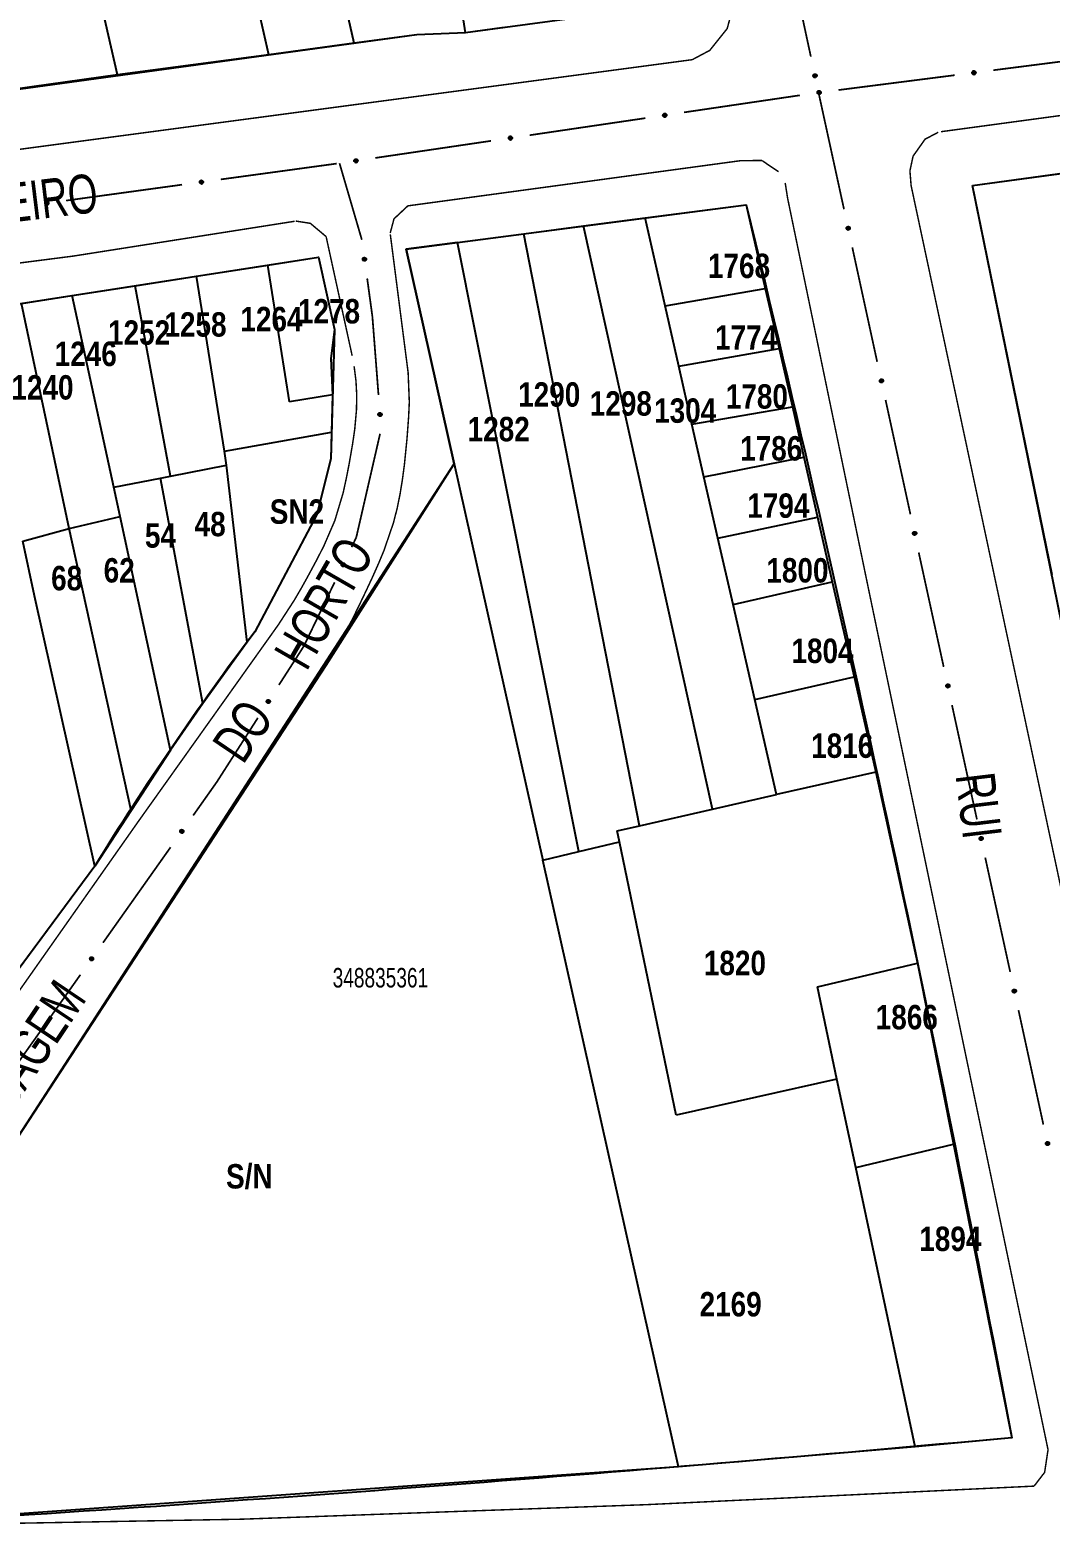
# Model space of a CAD drawing. Extents: x 200120 to 201962, y 4837541 to 4839252.
# Drawn here: x 201455.8 to 201560.3, y 4838770.1 to 4838923.5 of the extents above; entities that cross this region are included whole.
import ezdxf
from ezdxf.enums import TextEntityAlignment as Align

# ---------------------------------------------------------------- set-up
doc = ezdxf.new("R2010")
doc.units = 0
doc.header["$LTSCALE"] = 3
doc.header["$MEASUREMENT"] = 0
for name, color, linetype in [('CD-MALHA-LOTES', 40, 'CONTINUOUS'), ('CD_TXT_QUADRA', 7, 'CONTINUOUS'), ('RU-QUADRAS', 210, 'CONTINUOUS'), ('SV-EIXO-RUA-PAV', 20, 'CONTINUOUS'), ('SV-RUA-PAVIM-S-GUIA-C-GUIA', 7, 'CONTINUOUS'), ('SV-TXT-RUA-PAV-S-GUIA-C-GUIA', 7, 'CONTINUOUS'), ('Th_NmrPort', 1, 'CONTINUOUS')]:
    doc.layers.add(name, color=color, linetype=linetype)
doc.styles.add('ARIAL', font='ARIAL.TTF')
doc.styles.get("Standard").update_dxf_attribs({"font": 'swisscbo.ttf'})

msp = doc.modelspace()

# ---------------------------------------------------------------- linework, layer by layer
at = {"layer": 'CD-MALHA-LOTES'}
for p, q in [((201489.01, 4838922.14), (201476.61, 4838975.8)), ((201480.26, 4838920.97), (201468.12, 4838974.23)), ((201500.4, 4838923.22), (201495.37, 4838956.84)), ((201464.72, 4838918.9), (201457.87, 4838948.98)), ((201495.41, 4838922.99), (201489.01, 4838922.14)), ((201500.4, 4838923.22), (201495.41, 4838922.99)), ((201504.37, 4838923.75), (201500.4, 4838923.22)), ((201489.01, 4838922.14), (201480.26, 4838920.97)), ((201480.26, 4838920.97), (201464.72, 4838918.9)), ((201464.72, 4838918.9), (201413.2, 4838911.72)), ((201552.38, 4838907.58), (201582.88, 4838911.7)), ((201560.57, 4838867.68), (201552.38, 4838907.58)), ((201512.51, 4838903.42), (201518.82, 4838904.24)), ((201518.82, 4838904.24), (201529.19, 4838905.6)), ((201520.87, 4838895.22), (201518.82, 4838904.24)), ((201529.19, 4838905.6), (201531.15, 4838897.02)), ((201506.39, 4838902.61), (201512.51, 4838903.42)), ((201525.73, 4838843.65), (201512.51, 4838903.42)), ((201499.58, 4838901.72), (201494.33, 4838901.03)), ((201499.58, 4838901.72), (201506.39, 4838902.61)), ((201512.02, 4838839.32), (201499.58, 4838901.72)), ((201518.24, 4838841.95), (201506.39, 4838902.61)), ((201480.15, 4838899.41), (201485.35, 4838900.22)), ((201485.35, 4838900.22), (201486.97, 4838892.82)), ((201494.33, 4838901.03), (201499.25, 4838879.04)), ((201466.53, 4838897.3), (201472.82, 4838898.28)), ((201472.82, 4838898.28), (201480.15, 4838899.41)), ((201475.69, 4838880.34), (201472.82, 4838898.28)), ((201482.36, 4838885.39), (201480.15, 4838899.41)), ((201460.08, 4838896.3), (201466.53, 4838897.3)), ((201470.16, 4838877.79), (201466.53, 4838897.3)), ((201520.87, 4838895.22), (201531.15, 4838897.02)), ((201531.15, 4838897.02), (201532.56, 4838890.87)), ((201454.9, 4838895.49), (201460.08, 4838896.3)), ((201459.78, 4838872.4), (201454.9, 4838895.49)), ((201464.35, 4838876.65), (201460.08, 4838896.3)), ((201522.28, 4838889.04), (201520.87, 4838895.22)), ((201486.97, 4838892.82), (201486.6, 4838889.84)), ((201522.28, 4838889.04), (201532.56, 4838890.87)), ((201532.56, 4838890.87), (201533.93, 4838884.88)), ((201486.6, 4838889.84), (201486.78, 4838886.13)), ((201523.63, 4838883.12), (201522.28, 4838889.04)), ((201486.78, 4838886.13), (201482.36, 4838885.39)), ((201486.78, 4838886.13), (201486.67, 4838882.28)), ((201523.63, 4838883.12), (201533.93, 4838884.88)), ((201533.93, 4838884.88), (201535.11, 4838879.72)), ((201524.86, 4838877.72), (201523.63, 4838883.12)), ((201475.69, 4838880.34), (201486.67, 4838882.28)), ((201486.67, 4838882.28), (201486.59, 4838879.55)), ((201475.91, 4838878.92), (201475.69, 4838880.34)), ((201524.86, 4838877.72), (201535.11, 4838879.72)), ((201535.11, 4838879.72), (201536.51, 4838873.57)), ((201470.16, 4838877.79), (201475.91, 4838878.92)), ((201478.02, 4838860.76), (201475.91, 4838878.92)), ((201486.59, 4838879.55), (201485.18, 4838873.85)), ((201486.12, 4838858.4), (201499.25, 4838879.04)), ((201499.25, 4838879.04), (201508.34, 4838838.44)), ((201464.35, 4838876.65), (201469.13, 4838877.59)), ((201465, 4838873.63), (201464.35, 4838876.65)), ((201469.13, 4838877.59), (201470.16, 4838877.79)), ((201473.49, 4838854.49), (201469.13, 4838877.59)), ((201526.3, 4838871.44), (201524.86, 4838877.72)), ((201459.78, 4838872.4), (201465, 4838873.63)), ((201470.18, 4838849.71), (201465, 4838873.63)), ((201485.18, 4838873.85), (201478.8, 4838861.84)), ((201526.3, 4838871.44), (201536.51, 4838873.57)), ((201536.51, 4838873.57), (201538.02, 4838866.95)), ((201455.01, 4838871.11), (201459.78, 4838872.4)), ((201466.12, 4838843.51), (201459.78, 4838872.4)), ((201456.23, 4838865.52), (201455.01, 4838871.11)), ((201527.85, 4838864.64), (201526.3, 4838871.44)), ((201527.85, 4838864.64), (201538.02, 4838866.95)), ((201538.02, 4838866.95), (201540.25, 4838857.2)), ((201462.4, 4838837.82), (201456.23, 4838865.52)), ((201530.07, 4838854.89), (201527.85, 4838864.64)), ((201478.8, 4838861.84), (201478.02, 4838860.76)), ((201478.02, 4838860.76), (201473.49, 4838854.49)), ((201453.46, 4838808.39), (201486.12, 4838858.4)), ((201530.07, 4838854.89), (201540.25, 4838857.2)), ((201540.25, 4838857.2), (201542.48, 4838847.45)), ((201473.49, 4838854.49), (201470.18, 4838849.71)), ((201532.29, 4838845.14), (201530.07, 4838854.89)), ((201470.18, 4838849.71), (201466.12, 4838843.51)), ((201542.48, 4838847.45), (201532.29, 4838845.14)), ((201542.48, 4838847.45), (201546.77, 4838827.87)), ((201525.73, 4838843.65), (201532.29, 4838845.14)), ((201466.12, 4838843.51), (201462.4, 4838837.82)), ((201518.24, 4838841.95), (201525.73, 4838843.65)), ((201515.95, 4838841.43), (201518.24, 4838841.95)), ((201516.19, 4838840.32), (201515.95, 4838841.43)), ((201512.02, 4838839.32), (201516.19, 4838840.32)), ((201522, 4838812.3), (201516.19, 4838840.32)), ((201508.34, 4838838.44), (201512.02, 4838839.32)), ((201522.25, 4838776.26), (201508.34, 4838838.44)), ((201462.4, 4838837.82), (201450.27, 4838821.45)), ((201536.5, 4838825.44), (201546.77, 4838827.87)), ((201546.77, 4838827.87), (201550.43, 4838809.32)), ((201538.5, 4838815.98), (201536.5, 4838825.44)), ((201538.5, 4838815.98), (201522, 4838812.3)), ((201540.42, 4838806.93), (201538.5, 4838815.98)), ((201540.42, 4838806.93), (201550.43, 4838809.32)), ((201550.43, 4838809.32), (201556.42, 4838779.24)), ((201546.5, 4838778.29), (201540.42, 4838806.93)), ((201556.42, 4838779.24), (201546.5, 4838778.29)), ((201546.5, 4838778.29), (201522.25, 4838776.26)), ((201522.25, 4838776.26), (201436.95, 4838770.16))]:
    msp.add_line(p, q, dxfattribs=at)
at = {"layer": 'RU-QUADRAS', "color": 6, "linetype": 'Continuous'}
for points in [[(201386.79, 4839029.57), (201498.27, 4839044.25), (201499.69, 4839042.91), (201504.95, 4839016.36), (201524.31, 4838927.91), (201523.56, 4838926.32), (201500.4, 4838923.22), (201495.41, 4838922.99), (201413.2, 4838911.72)], [(201552.38, 4838907.58), (201614.08, 4838915.9), (201630.42, 4838835.6), (201640.57, 4838782.11), (201639.95, 4838780.62), (201578.64, 4838778.74)]]:
    msp.add_lwpolyline(points, close=True, dxfattribs=at)
for points in [[(201433.9, 4838776.57), (201453.46, 4838808.39), (201499.25, 4838879.04), (201494.33, 4838901.03), (201529.19, 4838905.6, -0.013267), (201556.42, 4838779.24, -0.0078), (201436.95, 4838770.16), (201435.42, 4838770.46), (201434.06, 4838772.6)], [(201418.26, 4838889.79), (201485.35, 4838900.22), (201486.97, 4838892.82), (201486.59, 4838879.55), (201485.18, 4838873.85), (201478.8, 4838861.84, 0.023252), (201462.4, 4838837.82), (201435.67, 4838801.75, 0.011876)]]:
    msp.add_lwpolyline(points, format="xyb", close=True, dxfattribs=at)
at = {"layer": 'SV-EIXO-RUA-PAV', "const_width": 0.18}
for points in [[(201533.29, 4838932.5), (201535.82, 4838920.77)], [(201554.53, 4838919.38), (201566.43, 4838920.9)], [(201538.66, 4838917.35), (201550.56, 4838918.87)], [(201522.82, 4838915.06), (201534.69, 4838916.81)], [(201536.66, 4838916.86), (201539.22, 4838905.13)], [(201506.99, 4838912.72), (201518.86, 4838914.47)], [(201491.16, 4838910.39), (201503.03, 4838912.14)], [(201475.32, 4838908.19), (201487.2, 4838909.81)], [(201487.54, 4838909.68), (201487.49, 4838909.85)], [(201489.77, 4838902.05), (201487.54, 4838909.68)], [(201459.46, 4838906.02), (201471.35, 4838907.65)], [(201489.78, 4838902), (201489.77, 4838902.05)], [(201540.07, 4838901.22), (201542.62, 4838889.5)], [(201490.87, 4838894.1), (201490.33, 4838898.04)], [(201490.87, 4838894.07), (201490.87, 4838894.1)], [(201491.49, 4838886.1), (201490.87, 4838894.07)], [(201543.48, 4838885.59), (201546.03, 4838873.87)], [(201489.21, 4838871.5), (201491.65, 4838882.12)], [(201488.73, 4838870.51), (201489.17, 4838871.41)], [(201489.17, 4838871.41), (201489.21, 4838871.5)], [(201546.88, 4838869.96), (201549.44, 4838858.23)], [(201483.85, 4838860.39), (201486.99, 4838866.9)], [(201481.28, 4838856.38), (201483.44, 4838859.74)], [(201483.44, 4838859.74), (201483.85, 4838860.39)], [(201550.29, 4838854.32), (201552.85, 4838842.6)], [(201474.92, 4838846.45), (201479.12, 4838853.01)], [(201472.49, 4838843.01), (201474.8, 4838846.28)], [(201474.8, 4838846.28), (201474.92, 4838846.45)], [(201463.24, 4838829.96), (201470.17, 4838839.75)], [(201553.7, 4838838.69), (201556.26, 4838826.97)], [(201453.99, 4838816.9), (201460.93, 4838826.69)], [(201557.11, 4838823.06), (201559.66, 4838811.33)]]:
    msp.add_lwpolyline(points, dxfattribs=at)
at = {"layer": 'SV-EIXO-RUA-PAV'}
for points in [[(201536.32, 4838918.97), (201536.36, 4838918.95), (201536.39, 4838918.92), (201536.41, 4838918.89), (201536.41, 4838918.85), (201536.42, 4838918.82), (201536.42, 4838918.78), (201536.4, 4838918.74), (201536.38, 4838918.7), (201536.34, 4838918.67), (201536.31, 4838918.65), (201536.28, 4838918.64), (201536.24, 4838918.64), (201536.21, 4838918.64), (201536.17, 4838918.65), (201536.13, 4838918.68), (201536.1, 4838918.71), (201536.08, 4838918.74), (201536.07, 4838918.78), (201536.07, 4838918.81), (201536.07, 4838918.85), (201536.08, 4838918.89), (201536.11, 4838918.93), (201536.14, 4838918.96), (201536.17, 4838918.98), (201536.2, 4838918.99), (201536.24, 4838918.99), (201536.28, 4838918.99), (201536.32, 4838918.97)], [(201552.39, 4838919.21), (201552.42, 4838919.25), (201552.45, 4838919.28), (201552.48, 4838919.3), (201552.52, 4838919.3), (201552.55, 4838919.3), (201552.59, 4838919.3), (201552.63, 4838919.28), (201552.67, 4838919.25), (201552.69, 4838919.22), (201552.71, 4838919.18), (201552.72, 4838919.15), (201552.72, 4838919.11), (201552.71, 4838919.08), (201552.69, 4838919.04), (201552.66, 4838919), (201552.63, 4838918.97), (201552.6, 4838918.96), (201552.56, 4838918.95), (201552.52, 4838918.95), (201552.49, 4838918.96), (201552.45, 4838918.97), (201552.41, 4838919), (201552.39, 4838919.04), (201552.37, 4838919.07), (201552.36, 4838919.1), (201552.36, 4838919.14), (201552.37, 4838919.18), (201552.39, 4838919.21)], [(201536.51, 4838917.19), (201536.54, 4838917.23), (201536.58, 4838917.26), (201536.61, 4838917.27), (201536.65, 4838917.28), (201536.68, 4838917.28), (201536.72, 4838917.27), (201536.75, 4838917.26), (201536.79, 4838917.23), (201536.82, 4838917.19), (201536.84, 4838917.16), (201536.84, 4838917.12), (201536.85, 4838917.09), (201536.84, 4838917.05), (201536.82, 4838917.01), (201536.79, 4838916.97), (201536.76, 4838916.95), (201536.72, 4838916.93), (201536.69, 4838916.93), (201536.65, 4838916.92), (201536.62, 4838916.93), (201536.58, 4838916.95), (201536.54, 4838916.98), (201536.51, 4838917.01), (201536.5, 4838917.04), (201536.49, 4838917.08), (201536.49, 4838917.11), (201536.5, 4838917.15), (201536.51, 4838917.19)], [(201520.68, 4838914.85), (201520.71, 4838914.89), (201520.75, 4838914.92), (201520.78, 4838914.94), (201520.81, 4838914.94), (201520.85, 4838914.95), (201520.88, 4838914.94), (201520.92, 4838914.93), (201520.96, 4838914.9), (201520.99, 4838914.86), (201521.01, 4838914.83), (201521.01, 4838914.79), (201521.02, 4838914.76), (201521.01, 4838914.72), (201520.99, 4838914.68), (201520.96, 4838914.64), (201520.93, 4838914.62), (201520.9, 4838914.6), (201520.86, 4838914.59), (201520.83, 4838914.59), (201520.79, 4838914.6), (201520.75, 4838914.61), (201520.71, 4838914.64), (201520.69, 4838914.68), (201520.67, 4838914.71), (201520.66, 4838914.74), (201520.66, 4838914.78), (201520.67, 4838914.81), (201520.68, 4838914.85)], [(201504.85, 4838912.52), (201504.88, 4838912.56), (201504.92, 4838912.59), (201504.95, 4838912.6), (201504.98, 4838912.61), (201505.02, 4838912.61), (201505.06, 4838912.61), (201505.09, 4838912.59), (201505.13, 4838912.56), (201505.16, 4838912.53), (201505.18, 4838912.5), (201505.19, 4838912.46), (201505.19, 4838912.43), (201505.18, 4838912.39), (201505.16, 4838912.35), (201505.14, 4838912.31), (201505.1, 4838912.28), (201505.07, 4838912.27), (201505.03, 4838912.26), (201505, 4838912.26), (201504.96, 4838912.26), (201504.92, 4838912.28), (201504.89, 4838912.31), (201504.86, 4838912.34), (201504.84, 4838912.38), (201504.84, 4838912.41), (201504.83, 4838912.45), (201504.84, 4838912.48), (201504.85, 4838912.52)], [(201489.03, 4838910.19), (201489.05, 4838910.23), (201489.09, 4838910.26), (201489.12, 4838910.27), (201489.15, 4838910.28), (201489.19, 4838910.28), (201489.23, 4838910.27), (201489.26, 4838910.26), (201489.3, 4838910.23), (201489.33, 4838910.2), (201489.35, 4838910.16), (201489.36, 4838910.13), (201489.36, 4838910.09), (201489.35, 4838910.06), (201489.34, 4838910.02), (201489.31, 4838909.98), (201489.27, 4838909.95), (201489.24, 4838909.94), (201489.21, 4838909.93), (201489.17, 4838909.93), (201489.13, 4838909.93), (201489.1, 4838909.95), (201489.06, 4838909.98), (201489.03, 4838910.01), (201489.01, 4838910.04), (201489.01, 4838910.08), (201489, 4838910.11), (201489.01, 4838910.15), (201489.03, 4838910.19)], [(201473.18, 4838908.01), (201473.21, 4838908.04), (201473.24, 4838908.07), (201473.27, 4838908.09), (201473.31, 4838908.09), (201473.34, 4838908.1), (201473.38, 4838908.09), (201473.42, 4838908.07), (201473.46, 4838908.05), (201473.48, 4838908.01), (201473.5, 4838907.98), (201473.51, 4838907.94), (201473.51, 4838907.91), (201473.5, 4838907.87), (201473.48, 4838907.83), (201473.45, 4838907.79), (201473.42, 4838907.77), (201473.39, 4838907.75), (201473.35, 4838907.74), (201473.32, 4838907.74), (201473.28, 4838907.75), (201473.24, 4838907.76), (201473.21, 4838907.79), (201473.18, 4838907.83), (201473.16, 4838907.86), (201473.16, 4838907.9), (201473.15, 4838907.93), (201473.16, 4838907.97), (201473.18, 4838908.01)], [(201457.32, 4838905.84), (201457.35, 4838905.88), (201457.39, 4838905.91), (201457.42, 4838905.92), (201457.45, 4838905.93), (201457.49, 4838905.93), (201457.52, 4838905.92), (201457.56, 4838905.91), (201457.6, 4838905.88), (201457.63, 4838905.84), (201457.65, 4838905.81), (201457.65, 4838905.78), (201457.66, 4838905.74), (201457.65, 4838905.71), (201457.63, 4838905.67), (201457.6, 4838905.63), (201457.57, 4838905.6), (201457.54, 4838905.59), (201457.5, 4838905.58), (201457.47, 4838905.58), (201457.43, 4838905.58), (201457.39, 4838905.6), (201457.35, 4838905.63), (201457.33, 4838905.66), (201457.31, 4838905.69), (201457.3, 4838905.73), (201457.3, 4838905.76), (201457.31, 4838905.8), (201457.32, 4838905.84)], [(201539.72, 4838903.34), (201539.76, 4838903.32), (201539.79, 4838903.28), (201539.81, 4838903.25), (201539.82, 4838903.22), (201539.82, 4838903.18), (201539.82, 4838903.15), (201539.81, 4838903.11), (201539.78, 4838903.07), (201539.75, 4838903.04), (201539.72, 4838903.02), (201539.68, 4838903.01), (201539.65, 4838903), (201539.61, 4838903.01), (201539.57, 4838903.02), (201539.53, 4838903.05), (201539.5, 4838903.08), (201539.48, 4838903.11), (201539.47, 4838903.14), (201539.47, 4838903.18), (201539.47, 4838903.22), (201539.49, 4838903.26), (201539.51, 4838903.3), (201539.54, 4838903.33), (201539.57, 4838903.34), (201539.61, 4838903.35), (201539.64, 4838903.36), (201539.68, 4838903.36), (201539.72, 4838903.34)], [(201489.96, 4838899.86), (201489.92, 4838899.89), (201489.89, 4838899.92), (201489.88, 4838899.96), (201489.87, 4838899.99), (201489.87, 4838900.03), (201489.88, 4838900.06), (201489.89, 4838900.1), (201489.92, 4838900.14), (201489.96, 4838900.17), (201489.99, 4838900.18), (201490.02, 4838900.19), (201490.06, 4838900.19), (201490.1, 4838900.18), (201490.13, 4838900.17), (201490.17, 4838900.14), (201490.2, 4838900.11), (201490.22, 4838900.07), (201490.22, 4838900.04), (201490.22, 4838900), (201490.22, 4838899.97), (201490.2, 4838899.93), (201490.17, 4838899.89), (201490.14, 4838899.86), (201490.11, 4838899.85), (201490.07, 4838899.84), (201490.04, 4838899.84), (201490, 4838899.84), (201489.96, 4838899.86)], [(201543.13, 4838887.71), (201543.17, 4838887.68), (201543.2, 4838887.65), (201543.22, 4838887.62), (201543.23, 4838887.59), (201543.23, 4838887.55), (201543.23, 4838887.51), (201543.22, 4838887.48), (201543.19, 4838887.43), (201543.16, 4838887.4), (201543.12, 4838887.38), (201543.09, 4838887.37), (201543.06, 4838887.37), (201543.02, 4838887.37), (201542.98, 4838887.39), (201542.94, 4838887.41), (201542.91, 4838887.44), (201542.89, 4838887.48), (201542.88, 4838887.51), (201542.88, 4838887.55), (201542.88, 4838887.58), (201542.89, 4838887.62), (201542.92, 4838887.66), (201542.95, 4838887.69), (201542.98, 4838887.71), (201543.02, 4838887.72), (201543.05, 4838887.72), (201543.09, 4838887.72), (201543.13, 4838887.71)], [(201491.55, 4838883.95), (201491.51, 4838883.98), (201491.48, 4838884.02), (201491.47, 4838884.05), (201491.47, 4838884.09), (201491.47, 4838884.12), (201491.47, 4838884.16), (201491.49, 4838884.2), (201491.52, 4838884.23), (201491.56, 4838884.26), (201491.59, 4838884.27), (201491.63, 4838884.28), (201491.66, 4838884.28), (201491.7, 4838884.27), (201491.74, 4838884.25), (201491.77, 4838884.22), (201491.8, 4838884.18), (201491.81, 4838884.15), (201491.82, 4838884.11), (201491.82, 4838884.08), (201491.81, 4838884.04), (201491.79, 4838884), (201491.76, 4838883.97), (201491.72, 4838883.94), (201491.69, 4838883.93), (201491.65, 4838883.93), (201491.62, 4838883.93), (201491.58, 4838883.93), (201491.55, 4838883.95)], [(201546.54, 4838872.08), (201546.58, 4838872.05), (201546.61, 4838872.02), (201546.63, 4838871.99), (201546.63, 4838871.95), (201546.64, 4838871.92), (201546.64, 4838871.88), (201546.62, 4838871.84), (201546.6, 4838871.8), (201546.56, 4838871.77), (201546.53, 4838871.75), (201546.5, 4838871.74), (201546.46, 4838871.74), (201546.43, 4838871.74), (201546.39, 4838871.75), (201546.35, 4838871.78), (201546.32, 4838871.81), (201546.3, 4838871.84), (201546.29, 4838871.88), (201546.28, 4838871.91), (201546.29, 4838871.95), (201546.3, 4838871.99), (201546.33, 4838872.03), (201546.36, 4838872.06), (201546.39, 4838872.08), (201546.42, 4838872.09), (201546.46, 4838872.09), (201546.5, 4838872.09), (201546.54, 4838872.08)], [(201487.7, 4838868.62), (201487.68, 4838868.67), (201487.68, 4838868.71), (201487.68, 4838868.75), (201487.7, 4838868.78), (201487.72, 4838868.81), (201487.74, 4838868.84), (201487.78, 4838868.86), (201487.82, 4838868.88), (201487.87, 4838868.88), (201487.9, 4838868.88), (201487.94, 4838868.86), (201487.96, 4838868.85), (201487.99, 4838868.82), (201488.01, 4838868.79), (201488.03, 4838868.74), (201488.04, 4838868.7), (201488.03, 4838868.66), (201488.02, 4838868.63), (201488, 4838868.6), (201487.97, 4838868.57), (201487.94, 4838868.55), (201487.89, 4838868.53), (201487.85, 4838868.53), (201487.81, 4838868.53), (201487.78, 4838868.55), (201487.75, 4838868.56), (201487.72, 4838868.59), (201487.7, 4838868.62)], [(201549.94, 4838856.44), (201549.99, 4838856.42), (201550.02, 4838856.39), (201550.03, 4838856.35), (201550.04, 4838856.32), (201550.05, 4838856.29), (201550.04, 4838856.25), (201550.03, 4838856.21), (201550.01, 4838856.17), (201549.97, 4838856.14), (201549.94, 4838856.12), (201549.91, 4838856.11), (201549.87, 4838856.1), (201549.84, 4838856.11), (201549.8, 4838856.12), (201549.75, 4838856.15), (201549.72, 4838856.18), (201549.71, 4838856.21), (201549.7, 4838856.25), (201549.69, 4838856.28), (201549.7, 4838856.32), (201549.71, 4838856.36), (201549.74, 4838856.4), (201549.77, 4838856.43), (201549.8, 4838856.44), (201549.83, 4838856.45), (201549.87, 4838856.46), (201549.9, 4838856.46), (201549.94, 4838856.44)], [(201480.03, 4838854.63), (201480.02, 4838854.68), (201480.02, 4838854.72), (201480.03, 4838854.76), (201480.05, 4838854.79), (201480.07, 4838854.81), (201480.1, 4838854.84), (201480.13, 4838854.86), (201480.18, 4838854.87), (201480.22, 4838854.87), (201480.26, 4838854.86), (201480.29, 4838854.84), (201480.32, 4838854.82), (201480.34, 4838854.79), (201480.36, 4838854.75), (201480.37, 4838854.7), (201480.37, 4838854.66), (201480.36, 4838854.63), (201480.34, 4838854.6), (201480.32, 4838854.57), (201480.29, 4838854.54), (201480.26, 4838854.52), (201480.21, 4838854.52), (201480.17, 4838854.52), (201480.13, 4838854.53), (201480.1, 4838854.54), (201480.07, 4838854.56), (201480.05, 4838854.59), (201480.03, 4838854.63)], [(201471.16, 4838841.33), (201471.15, 4838841.37), (201471.15, 4838841.42), (201471.16, 4838841.45), (201471.18, 4838841.48), (201471.2, 4838841.51), (201471.23, 4838841.53), (201471.27, 4838841.55), (201471.32, 4838841.56), (201471.36, 4838841.55), (201471.4, 4838841.54), (201471.43, 4838841.52), (201471.45, 4838841.5), (201471.48, 4838841.47), (201471.49, 4838841.43), (201471.5, 4838841.38), (201471.5, 4838841.34), (201471.49, 4838841.31), (201471.47, 4838841.28), (201471.45, 4838841.25), (201471.42, 4838841.23), (201471.38, 4838841.21), (201471.33, 4838841.2), (201471.29, 4838841.21), (201471.25, 4838841.22), (201471.22, 4838841.24), (201471.2, 4838841.26), (201471.17, 4838841.29), (201471.16, 4838841.33)], [(201553.35, 4838840.81), (201553.39, 4838840.78), (201553.42, 4838840.75), (201553.44, 4838840.72), (201553.45, 4838840.69), (201553.45, 4838840.65), (201553.45, 4838840.62), (201553.44, 4838840.58), (201553.41, 4838840.53), (201553.38, 4838840.51), (201553.35, 4838840.49), (201553.31, 4838840.48), (201553.28, 4838840.47), (201553.24, 4838840.48), (201553.2, 4838840.49), (201553.16, 4838840.52), (201553.13, 4838840.55), (201553.12, 4838840.58), (201553.1, 4838840.61), (201553.1, 4838840.65), (201553.1, 4838840.68), (201553.12, 4838840.72), (201553.14, 4838840.76), (201553.17, 4838840.79), (201553.21, 4838840.81), (201553.24, 4838840.82), (201553.27, 4838840.83), (201553.31, 4838840.82), (201553.35, 4838840.81)], [(201461.91, 4838828.27), (201461.9, 4838828.32), (201461.9, 4838828.36), (201461.91, 4838828.4), (201461.93, 4838828.42), (201461.96, 4838828.45), (201461.98, 4838828.47), (201462.02, 4838828.49), (201462.07, 4838828.5), (201462.11, 4838828.5), (201462.15, 4838828.49), (201462.18, 4838828.47), (201462.21, 4838828.45), (201462.23, 4838828.41), (201462.25, 4838828.38), (201462.25, 4838828.33), (201462.25, 4838828.29), (201462.24, 4838828.25), (201462.22, 4838828.22), (201462.2, 4838828.19), (201462.17, 4838828.17), (201462.13, 4838828.15), (201462.08, 4838828.15), (201462.04, 4838828.15), (201462.01, 4838828.16), (201461.98, 4838828.18), (201461.95, 4838828.2), (201461.93, 4838828.23), (201461.91, 4838828.27)], [(201556.76, 4838825.18), (201556.8, 4838825.15), (201556.83, 4838825.12), (201556.85, 4838825.09), (201556.86, 4838825.05), (201556.86, 4838825.02), (201556.86, 4838824.98), (201556.85, 4838824.94), (201556.82, 4838824.9), (201556.79, 4838824.87), (201556.76, 4838824.85), (201556.72, 4838824.84), (201556.69, 4838824.84), (201556.65, 4838824.84), (201556.61, 4838824.86), (201556.57, 4838824.88), (201556.54, 4838824.91), (201556.52, 4838824.95), (201556.51, 4838824.98), (201556.51, 4838825.02), (201556.51, 4838825.05), (201556.52, 4838825.09), (201556.55, 4838825.13), (201556.58, 4838825.16), (201556.61, 4838825.18), (201556.65, 4838825.19), (201556.68, 4838825.19), (201556.72, 4838825.19), (201556.76, 4838825.18)], [(201560.17, 4838809.54), (201560.21, 4838809.52), (201560.24, 4838809.49), (201560.26, 4838809.45), (201560.27, 4838809.42), (201560.27, 4838809.39), (201560.27, 4838809.35), (201560.26, 4838809.31), (201560.23, 4838809.27), (201560.2, 4838809.24), (201560.16, 4838809.22), (201560.13, 4838809.21), (201560.1, 4838809.21), (201560.06, 4838809.21), (201560.02, 4838809.22), (201559.98, 4838809.25), (201559.95, 4838809.28), (201559.93, 4838809.31), (201559.92, 4838809.35), (201559.92, 4838809.38), (201559.92, 4838809.42), (201559.93, 4838809.46), (201559.96, 4838809.5), (201559.99, 4838809.53), (201560.02, 4838809.55), (201560.06, 4838809.56), (201560.09, 4838809.56), (201560.13, 4838809.56), (201560.17, 4838809.54)]]:
    msp.add_lwpolyline(points, close=True, dxfattribs=at)
for points in [[(201536.07, 4838918.85), (201536.13, 4838918.68)], [(201536.07, 4838918.83), (201536.11, 4838918.7)], [(201536.07, 4838918.81), (201536.1, 4838918.71)], [(201536.08, 4838918.89), (201536.17, 4838918.65)], [(201536.08, 4838918.86), (201536.14, 4838918.68)], [(201536.1, 4838918.91), (201536.19, 4838918.65)], [(201536.11, 4838918.93), (201536.21, 4838918.64)], [(201536.12, 4838918.94), (201536.22, 4838918.64)], [(201536.14, 4838918.96), (201536.24, 4838918.64)], [(201536.15, 4838918.96), (201536.26, 4838918.64)], [(201536.17, 4838918.98), (201536.28, 4838918.64)], [(201536.19, 4838918.98), (201536.29, 4838918.65)], [(201536.2, 4838918.99), (201536.31, 4838918.65)], [(201536.22, 4838918.99), (201536.33, 4838918.67)], [(201536.24, 4838918.99), (201536.34, 4838918.67)], [(201536.26, 4838918.99), (201536.36, 4838918.69)], [(201536.28, 4838918.99), (201536.38, 4838918.7)], [(201536.29, 4838918.98), (201536.39, 4838918.72)], [(201536.32, 4838918.97), (201536.4, 4838918.74)], [(201536.34, 4838918.96), (201536.41, 4838918.77)], [(201536.36, 4838918.95), (201536.42, 4838918.78)], [(201536.38, 4838918.93), (201536.41, 4838918.81)], [(201536.39, 4838918.92), (201536.42, 4838918.82)], [(201552.36, 4838919.14), (201552.69, 4838919.22)], [(201552.36, 4838919.1), (201552.71, 4838919.18)], [(201552.37, 4838919.18), (201552.67, 4838919.25)], [(201552.37, 4838919.16), (201552.67, 4838919.23)], [(201552.37, 4838919.12), (201552.69, 4838919.2)], [(201552.37, 4838919.09), (201552.71, 4838919.16)], [(201552.37, 4838919.07), (201552.72, 4838919.15)], [(201552.38, 4838919.19), (201552.64, 4838919.26)], [(201552.38, 4838919.05), (201552.71, 4838919.13)], [(201552.39, 4838919.21), (201552.63, 4838919.28)], [(201552.39, 4838919.04), (201552.72, 4838919.11)], [(201552.4, 4838919.24), (201552.6, 4838919.29)], [(201552.4, 4838919.02), (201552.71, 4838919.09)], [(201552.41, 4838919), (201552.71, 4838919.08)], [(201552.42, 4838919.25), (201552.59, 4838919.3)], [(201552.43, 4838919.27), (201552.56, 4838919.3)], [(201552.44, 4838918.99), (201552.7, 4838919.06)], [(201552.45, 4838919.28), (201552.55, 4838919.3)], [(201552.45, 4838918.97), (201552.69, 4838919.04)], [(201552.48, 4838918.97), (201552.67, 4838919.02)], [(201552.49, 4838918.96), (201552.66, 4838919)], [(201552.51, 4838918.95), (201552.64, 4838918.98)], [(201552.52, 4838918.95), (201552.63, 4838918.97)], [(201536.49, 4838917.11), (201536.82, 4838917.19)], [(201536.49, 4838917.08), (201536.84, 4838917.16)], [(201536.5, 4838917.15), (201536.79, 4838917.23)], [(201536.5, 4838917.13), (201536.8, 4838917.21)], [(201536.5, 4838917.1), (201536.82, 4838917.18)], [(201536.5, 4838917.06), (201536.84, 4838917.14)], [(201536.5, 4838917.04), (201536.84, 4838917.12)], [(201536.51, 4838917.19), (201536.75, 4838917.26)], [(201536.51, 4838917.17), (201536.77, 4838917.24)], [(201536.51, 4838917.03), (201536.84, 4838917.1)], [(201536.51, 4838917.01), (201536.85, 4838917.09)], [(201536.53, 4838917.21), (201536.73, 4838917.26)], [(201536.53, 4838916.99), (201536.84, 4838917.07)], [(201536.54, 4838917.23), (201536.72, 4838917.27)], [(201536.54, 4838916.98), (201536.84, 4838917.05)], [(201536.56, 4838917.24), (201536.69, 4838917.27)], [(201536.56, 4838916.96), (201536.83, 4838917.03)], [(201536.58, 4838917.26), (201536.68, 4838917.28)], [(201536.58, 4838916.95), (201536.82, 4838917.01)], [(201536.6, 4838916.94), (201536.8, 4838916.99)], [(201536.62, 4838916.93), (201536.79, 4838916.97)], [(201536.64, 4838916.93), (201536.77, 4838916.96)], [(201536.65, 4838916.92), (201536.76, 4838916.95)], [(201520.66, 4838914.78), (201520.99, 4838914.86)], [(201520.66, 4838914.74), (201521.01, 4838914.83)], [(201520.67, 4838914.81), (201520.96, 4838914.9)], [(201520.67, 4838914.8), (201520.97, 4838914.88)], [(201520.67, 4838914.76), (201520.99, 4838914.85)], [(201520.67, 4838914.73), (201521.01, 4838914.81)], [(201520.67, 4838914.71), (201521.01, 4838914.79)], [(201520.68, 4838914.85), (201520.92, 4838914.93)], [(201520.68, 4838914.83), (201520.94, 4838914.91)], [(201520.68, 4838914.69), (201521.01, 4838914.78)], [(201520.69, 4838914.68), (201521.02, 4838914.76)], [(201520.7, 4838914.87), (201520.9, 4838914.93)], [(201520.7, 4838914.66), (201521.01, 4838914.74)], [(201520.71, 4838914.89), (201520.88, 4838914.94)], [(201520.71, 4838914.64), (201521.01, 4838914.72)], [(201520.73, 4838914.91), (201520.86, 4838914.94)], [(201520.74, 4838914.63), (201521, 4838914.7)], [(201520.75, 4838914.92), (201520.85, 4838914.95)], [(201520.75, 4838914.61), (201520.99, 4838914.68)], [(201520.78, 4838914.61), (201520.97, 4838914.66)], [(201520.79, 4838914.6), (201520.96, 4838914.64)], [(201520.81, 4838914.6), (201520.94, 4838914.63)], [(201520.83, 4838914.59), (201520.93, 4838914.62)], [(201504.83, 4838912.45), (201505.16, 4838912.53)], [(201504.84, 4838912.48), (201505.13, 4838912.56)], [(201504.84, 4838912.46), (201505.14, 4838912.55)], [(201504.84, 4838912.43), (201505.16, 4838912.51)], [(201504.84, 4838912.41), (201505.18, 4838912.5)], [(201504.84, 4838912.39), (201505.18, 4838912.48)], [(201504.84, 4838912.38), (201505.19, 4838912.46)], [(201504.85, 4838912.52), (201505.09, 4838912.59)], [(201504.85, 4838912.5), (201505.11, 4838912.58)], [(201504.85, 4838912.36), (201505.18, 4838912.44)], [(201504.86, 4838912.34), (201505.19, 4838912.43)], [(201504.87, 4838912.54), (201505.07, 4838912.6)], [(201504.87, 4838912.33), (201505.18, 4838912.41)], [(201504.88, 4838912.56), (201505.06, 4838912.61)], [(201504.89, 4838912.31), (201505.18, 4838912.39)], [(201504.9, 4838912.58), (201505.03, 4838912.61)], [(201504.91, 4838912.3), (201505.17, 4838912.37)], [(201504.92, 4838912.59), (201505.02, 4838912.61)], [(201504.92, 4838912.28), (201505.16, 4838912.35)], [(201504.95, 4838912.28), (201505.14, 4838912.33)], [(201504.96, 4838912.26), (201505.14, 4838912.31)], [(201504.99, 4838912.26), (201505.11, 4838912.3)], [(201505, 4838912.26), (201505.1, 4838912.28)], [(201489, 4838910.11), (201489.33, 4838910.2)], [(201489.01, 4838910.15), (201489.3, 4838910.23)], [(201489.01, 4838910.13), (201489.31, 4838910.21)], [(201489.01, 4838910.1), (201489.33, 4838910.18)], [(201489.01, 4838910.08), (201489.35, 4838910.16)], [(201489.01, 4838910.06), (201489.35, 4838910.14)], [(201489.01, 4838910.04), (201489.36, 4838910.13)], [(201489.02, 4838910.17), (201489.28, 4838910.24)], [(201489.03, 4838910.19), (201489.26, 4838910.26)], [(201489.03, 4838910.03), (201489.35, 4838910.11)], [(201489.03, 4838910.01), (201489.36, 4838910.09)], [(201489.04, 4838910.21), (201489.24, 4838910.27)], [(201489.05, 4838910.23), (201489.23, 4838910.27)], [(201489.05, 4838909.99), (201489.35, 4838910.07)], [(201489.06, 4838909.98), (201489.35, 4838910.06)], [(201489.07, 4838910.24), (201489.2, 4838910.27)], [(201489.08, 4838909.96), (201489.34, 4838910.04)], [(201489.09, 4838910.26), (201489.19, 4838910.28)], [(201489.1, 4838909.95), (201489.34, 4838910.02)], [(201489.12, 4838909.94), (201489.31, 4838910)], [(201489.13, 4838909.93), (201489.31, 4838909.98)], [(201489.16, 4838909.93), (201489.28, 4838909.96)], [(201489.17, 4838909.93), (201489.27, 4838909.95)], [(201473.15, 4838907.93), (201473.48, 4838908.01)], [(201473.16, 4838907.97), (201473.46, 4838908.05)], [(201473.16, 4838907.95), (201473.46, 4838908.03)], [(201473.16, 4838907.91), (201473.49, 4838907.99)], [(201473.16, 4838907.9), (201473.5, 4838907.98)], [(201473.16, 4838907.88), (201473.5, 4838907.96)], [(201473.16, 4838907.86), (201473.51, 4838907.94)], [(201473.17, 4838907.98), (201473.43, 4838908.06)], [(201473.17, 4838907.84), (201473.5, 4838907.92)], [(201473.18, 4838908.01), (201473.42, 4838908.07)], [(201473.18, 4838907.83), (201473.51, 4838907.91)], [(201473.19, 4838908.03), (201473.39, 4838908.08)], [(201473.19, 4838907.81), (201473.5, 4838907.89)], [(201473.21, 4838908.04), (201473.38, 4838908.09)], [(201473.21, 4838907.79), (201473.5, 4838907.87)], [(201473.22, 4838908.06), (201473.35, 4838908.09)], [(201473.23, 4838907.78), (201473.49, 4838907.85)], [(201473.24, 4838908.07), (201473.34, 4838908.1)], [(201473.24, 4838907.76), (201473.48, 4838907.83)], [(201473.27, 4838907.76), (201473.46, 4838907.81)], [(201473.28, 4838907.75), (201473.45, 4838907.79)], [(201473.3, 4838907.75), (201473.43, 4838907.78)], [(201473.32, 4838907.74), (201473.42, 4838907.77)], [(201457.3, 4838905.76), (201457.63, 4838905.84)], [(201457.3, 4838905.73), (201457.65, 4838905.81)], [(201457.31, 4838905.8), (201457.6, 4838905.88)], [(201457.31, 4838905.78), (201457.61, 4838905.86)], [(201457.31, 4838905.75), (201457.63, 4838905.83)], [(201457.31, 4838905.71), (201457.65, 4838905.79)], [(201457.31, 4838905.69), (201457.65, 4838905.78)], [(201457.32, 4838905.84), (201457.56, 4838905.91)], [(201457.32, 4838905.82), (201457.58, 4838905.89)], [(201457.34, 4838905.86), (201457.54, 4838905.91)], [(201457.35, 4838905.88), (201457.52, 4838905.92)], [(201457.37, 4838905.9), (201457.5, 4838905.92)], [(201457.39, 4838905.91), (201457.49, 4838905.93)], [(201457.32, 4838905.68), (201457.65, 4838905.76)], [(201457.33, 4838905.66), (201457.66, 4838905.74)], [(201457.34, 4838905.64), (201457.65, 4838905.72)], [(201457.35, 4838905.63), (201457.65, 4838905.71)], [(201457.38, 4838905.62), (201457.64, 4838905.68)], [(201457.39, 4838905.6), (201457.63, 4838905.67)], [(201457.42, 4838905.59), (201457.61, 4838905.65)], [(201457.43, 4838905.58), (201457.6, 4838905.63)], [(201457.45, 4838905.58), (201457.58, 4838905.61)], [(201457.47, 4838905.58), (201457.57, 4838905.6)], [(201539.47, 4838903.22), (201539.53, 4838903.05)], [(201539.47, 4838903.19), (201539.51, 4838903.07)], [(201539.47, 4838903.18), (201539.5, 4838903.08)], [(201539.48, 4838903.23), (201539.55, 4838903.04)], [(201539.49, 4838903.26), (201539.57, 4838903.02)], [(201539.5, 4838903.27), (201539.59, 4838903.02)], [(201539.51, 4838903.3), (201539.61, 4838903.01)], [(201539.53, 4838903.31), (201539.63, 4838903.01)], [(201539.54, 4838903.33), (201539.65, 4838903)], [(201539.56, 4838903.33), (201539.66, 4838903.01)], [(201539.57, 4838903.34), (201539.68, 4838903.01)], [(201539.59, 4838903.35), (201539.7, 4838903.01)], [(201539.61, 4838903.35), (201539.72, 4838903.02)], [(201539.63, 4838903.35), (201539.73, 4838903.03)], [(201539.64, 4838903.36), (201539.75, 4838903.04)], [(201539.66, 4838903.35), (201539.76, 4838903.06)], [(201539.68, 4838903.36), (201539.78, 4838903.07)], [(201539.7, 4838903.35), (201539.79, 4838903.09)], [(201539.72, 4838903.34), (201539.81, 4838903.11)], [(201539.74, 4838903.33), (201539.81, 4838903.13)], [(201539.76, 4838903.32), (201539.82, 4838903.15)], [(201539.78, 4838903.3), (201539.82, 4838903.17)], [(201539.79, 4838903.28), (201539.82, 4838903.18)], [(201489.89, 4838899.92), (201489.87, 4838900.03)], [(201489.92, 4838899.89), (201489.88, 4838900.06)], [(201489.91, 4838899.91), (201489.88, 4838900.03)], [(201489.96, 4838899.86), (201489.89, 4838900.1)], [(201489.94, 4838899.88), (201489.89, 4838900.07)], [(201489.98, 4838899.85), (201489.91, 4838900.12)], [(201490, 4838899.84), (201489.92, 4838900.14)], [(201490.02, 4838899.84), (201489.94, 4838900.15)], [(201490.04, 4838899.84), (201489.96, 4838900.17)], [(201490.05, 4838899.84), (201489.97, 4838900.17)], [(201490.07, 4838899.84), (201489.99, 4838900.18)], [(201490.09, 4838899.85), (201490.01, 4838900.19)], [(201490.11, 4838899.85), (201490.02, 4838900.19)], [(201490.12, 4838899.86), (201490.04, 4838900.19)], [(201490.14, 4838899.86), (201490.06, 4838900.19)], [(201490.16, 4838899.88), (201490.08, 4838900.18)], [(201490.17, 4838899.89), (201490.1, 4838900.18)], [(201490.19, 4838899.91), (201490.12, 4838900.17)], [(201490.2, 4838899.93), (201490.13, 4838900.17)], [(201490.21, 4838899.95), (201490.16, 4838900.15)], [(201490.22, 4838899.97), (201490.17, 4838900.14)], [(201490.22, 4838899.99), (201490.19, 4838900.12)], [(201490.22, 4838900), (201490.2, 4838900.11)], [(201542.88, 4838887.58), (201542.94, 4838887.41)], [(201542.88, 4838887.56), (201542.92, 4838887.44)], [(201542.88, 4838887.55), (201542.91, 4838887.44)], [(201542.89, 4838887.62), (201542.98, 4838887.39)], [(201542.89, 4838887.6), (201542.96, 4838887.41)], [(201542.91, 4838887.64), (201543, 4838887.38)], [(201542.92, 4838887.66), (201543.02, 4838887.37)], [(201542.93, 4838887.68), (201543.04, 4838887.38)], [(201542.95, 4838887.69), (201543.06, 4838887.37)], [(201542.97, 4838887.7), (201543.07, 4838887.38)], [(201542.98, 4838887.71), (201543.09, 4838887.37)], [(201543, 4838887.71), (201543.1, 4838887.38)], [(201543.02, 4838887.72), (201543.12, 4838887.38)], [(201543.04, 4838887.72), (201543.14, 4838887.4)], [(201543.05, 4838887.72), (201543.16, 4838887.4)], [(201543.07, 4838887.72), (201543.17, 4838887.42)], [(201543.09, 4838887.72), (201543.19, 4838887.43)], [(201543.11, 4838887.71), (201543.2, 4838887.46)], [(201543.13, 4838887.71), (201543.22, 4838887.48)], [(201543.15, 4838887.69), (201543.22, 4838887.5)], [(201543.17, 4838887.68), (201543.23, 4838887.51)], [(201543.19, 4838887.67), (201543.23, 4838887.54)], [(201543.2, 4838887.65), (201543.23, 4838887.55)], [(201491.51, 4838883.98), (201491.47, 4838884.16)], [(201491.49, 4838884), (201491.47, 4838884.13)], [(201491.48, 4838884.02), (201491.47, 4838884.12)], [(201491.53, 4838883.97), (201491.48, 4838884.17)], [(201491.55, 4838883.95), (201491.49, 4838884.2)], [(201491.57, 4838883.94), (201491.51, 4838884.21)], [(201491.58, 4838883.93), (201491.52, 4838884.23)], [(201491.6, 4838883.93), (201491.54, 4838884.24)], [(201491.62, 4838883.93), (201491.56, 4838884.26)], [(201491.64, 4838883.93), (201491.57, 4838884.26)], [(201491.65, 4838883.93), (201491.59, 4838884.27)], [(201491.67, 4838883.93), (201491.61, 4838884.27)], [(201491.69, 4838883.93), (201491.63, 4838884.28)], [(201491.71, 4838883.94), (201491.65, 4838884.27)], [(201491.72, 4838883.94), (201491.66, 4838884.28)], [(201491.74, 4838883.96), (201491.68, 4838884.27)], [(201491.76, 4838883.97), (201491.7, 4838884.27)], [(201491.77, 4838883.99), (201491.72, 4838884.26)], [(201491.79, 4838884), (201491.74, 4838884.25)], [(201491.8, 4838884.03), (201491.76, 4838884.23)], [(201491.81, 4838884.04), (201491.77, 4838884.22)], [(201491.81, 4838884.06), (201491.79, 4838884.19)], [(201491.82, 4838884.08), (201491.8, 4838884.18)], [(201546.33, 4838872.03), (201546.43, 4838871.74)], [(201546.34, 4838872.04), (201546.44, 4838871.74)], [(201546.36, 4838872.06), (201546.46, 4838871.74)], [(201546.37, 4838872.07), (201546.48, 4838871.74)], [(201546.39, 4838872.08), (201546.5, 4838871.74)], [(201546.41, 4838872.08), (201546.51, 4838871.75)], [(201546.42, 4838872.09), (201546.53, 4838871.75)], [(201546.44, 4838872.09), (201546.55, 4838871.77)], [(201546.46, 4838872.09), (201546.56, 4838871.77)], [(201546.48, 4838872.09), (201546.58, 4838871.79)], [(201546.5, 4838872.09), (201546.6, 4838871.8)], [(201546.51, 4838872.08), (201546.61, 4838871.82)], [(201546.54, 4838872.08), (201546.62, 4838871.84)], [(201546.56, 4838872.06), (201546.63, 4838871.87)], [(201546.58, 4838872.05), (201546.64, 4838871.88)], [(201546.59, 4838872.03), (201546.63, 4838871.91)], [(201546.61, 4838872.02), (201546.64, 4838871.92)], [(201546.28, 4838871.91), (201546.32, 4838871.81)], [(201546.29, 4838871.95), (201546.35, 4838871.78)], [(201546.29, 4838871.93), (201546.33, 4838871.8)], [(201546.3, 4838871.99), (201546.39, 4838871.75)], [(201546.3, 4838871.96), (201546.36, 4838871.78)], [(201546.32, 4838872.01), (201546.41, 4838871.75)], [(201487.68, 4838868.67), (201487.74, 4838868.84)], [(201487.68, 4838868.69), (201487.73, 4838868.82)], [(201487.68, 4838868.71), (201487.72, 4838868.81)], [(201487.69, 4838868.65), (201487.76, 4838868.84)], [(201487.7, 4838868.62), (201487.78, 4838868.86)], [(201487.71, 4838868.61), (201487.8, 4838868.87)], [(201487.72, 4838868.59), (201487.82, 4838868.88)], [(201487.74, 4838868.58), (201487.84, 4838868.88)], [(201487.75, 4838868.56), (201487.87, 4838868.88)], [(201487.77, 4838868.56), (201487.88, 4838868.88)], [(201487.78, 4838868.55), (201487.9, 4838868.88)], [(201487.8, 4838868.54), (201487.92, 4838868.87)], [(201487.81, 4838868.53), (201487.94, 4838868.86)], [(201487.83, 4838868.53), (201487.95, 4838868.85)], [(201487.85, 4838868.53), (201487.96, 4838868.85)], [(201487.87, 4838868.53), (201487.98, 4838868.83)], [(201487.89, 4838868.53), (201487.99, 4838868.82)], [(201487.92, 4838868.54), (201488, 4838868.8)], [(201487.94, 4838868.55), (201488.01, 4838868.79)], [(201487.96, 4838868.56), (201488.02, 4838868.75)], [(201487.97, 4838868.57), (201488.03, 4838868.74)], [(201487.99, 4838868.59), (201488.03, 4838868.71)], [(201488, 4838868.6), (201488.04, 4838868.7)], [(201549.69, 4838856.28), (201549.72, 4838856.18)], [(201549.7, 4838856.32), (201549.75, 4838856.15)], [(201549.7, 4838856.29), (201549.74, 4838856.17)], [(201549.71, 4838856.36), (201549.8, 4838856.12)], [(201549.71, 4838856.33), (201549.77, 4838856.14)], [(201549.72, 4838856.37), (201549.81, 4838856.12)], [(201549.74, 4838856.4), (201549.84, 4838856.11)], [(201549.75, 4838856.41), (201549.85, 4838856.11)], [(201549.77, 4838856.43), (201549.87, 4838856.1)], [(201549.78, 4838856.43), (201549.89, 4838856.11)], [(201549.8, 4838856.44), (201549.91, 4838856.11)], [(201549.82, 4838856.45), (201549.92, 4838856.11)], [(201549.83, 4838856.45), (201549.94, 4838856.12)], [(201549.85, 4838856.45), (201549.96, 4838856.13)], [(201549.87, 4838856.46), (201549.97, 4838856.14)], [(201549.89, 4838856.45), (201549.99, 4838856.16)], [(201549.9, 4838856.46), (201550.01, 4838856.17)], [(201549.92, 4838856.45), (201550.02, 4838856.19)], [(201549.94, 4838856.44), (201550.03, 4838856.21)], [(201549.97, 4838856.43), (201550.04, 4838856.24)], [(201549.99, 4838856.42), (201550.04, 4838856.25)], [(201550, 4838856.4), (201550.04, 4838856.28)], [(201550.02, 4838856.39), (201550.05, 4838856.29)], [(201480.02, 4838854.68), (201480.1, 4838854.84)], [(201480.02, 4838854.66), (201480.11, 4838854.84)], [(201480.02, 4838854.7), (201480.08, 4838854.82)], [(201480.02, 4838854.72), (201480.07, 4838854.81)], [(201480.03, 4838854.63), (201480.13, 4838854.86)], [(201480.04, 4838854.61), (201480.16, 4838854.86)], [(201480.05, 4838854.59), (201480.18, 4838854.87)], [(201480.06, 4838854.58), (201480.2, 4838854.86)], [(201480.07, 4838854.56), (201480.22, 4838854.87)], [(201480.09, 4838854.56), (201480.24, 4838854.86)], [(201480.1, 4838854.54), (201480.26, 4838854.86)], [(201480.12, 4838854.54), (201480.28, 4838854.85)], [(201480.13, 4838854.53), (201480.29, 4838854.84)], [(201480.15, 4838854.52), (201480.3, 4838854.83)], [(201480.17, 4838854.52), (201480.32, 4838854.82)], [(201480.19, 4838854.52), (201480.33, 4838854.8)], [(201480.21, 4838854.52), (201480.34, 4838854.79)], [(201480.23, 4838854.52), (201480.35, 4838854.77)], [(201480.26, 4838854.52), (201480.36, 4838854.75)], [(201480.28, 4838854.54), (201480.36, 4838854.72)], [(201480.29, 4838854.54), (201480.37, 4838854.7)], [(201480.31, 4838854.56), (201480.37, 4838854.68)], [(201480.32, 4838854.57), (201480.37, 4838854.66)], [(201471.15, 4838841.37), (201471.23, 4838841.53)], [(201471.15, 4838841.35), (201471.25, 4838841.53)], [(201471.15, 4838841.42), (201471.2, 4838841.51)], [(201471.15, 4838841.4), (201471.21, 4838841.51)], [(201471.16, 4838841.33), (201471.27, 4838841.55)], [(201471.17, 4838841.29), (201471.32, 4838841.56)], [(201471.17, 4838841.31), (201471.29, 4838841.55)], [(201471.19, 4838841.28), (201471.34, 4838841.55)], [(201471.2, 4838841.26), (201471.36, 4838841.55)], [(201471.21, 4838841.25), (201471.38, 4838841.54)], [(201471.22, 4838841.24), (201471.4, 4838841.54)], [(201471.24, 4838841.23), (201471.41, 4838841.53)], [(201471.25, 4838841.22), (201471.43, 4838841.52)], [(201471.27, 4838841.21), (201471.44, 4838841.51)], [(201471.29, 4838841.21), (201471.45, 4838841.5)], [(201471.31, 4838841.21), (201471.46, 4838841.48)], [(201471.33, 4838841.2), (201471.48, 4838841.47)], [(201471.36, 4838841.21), (201471.48, 4838841.45)], [(201471.38, 4838841.21), (201471.49, 4838841.43)], [(201471.4, 4838841.23), (201471.49, 4838841.4)], [(201471.42, 4838841.23), (201471.5, 4838841.38)], [(201471.43, 4838841.24), (201471.5, 4838841.36)], [(201471.45, 4838841.25), (201471.5, 4838841.34)], [(201553.1, 4838840.68), (201553.16, 4838840.52)], [(201553.1, 4838840.66), (201553.15, 4838840.54)], [(201553.1, 4838840.65), (201553.13, 4838840.55)], [(201553.11, 4838840.7), (201553.18, 4838840.51)], [(201553.12, 4838840.72), (201553.2, 4838840.49)], [(201553.13, 4838840.74), (201553.22, 4838840.49)], [(201553.14, 4838840.76), (201553.24, 4838840.48)], [(201553.16, 4838840.78), (201553.26, 4838840.48)], [(201553.17, 4838840.79), (201553.28, 4838840.47)], [(201553.19, 4838840.8), (201553.3, 4838840.48)], [(201553.21, 4838840.81), (201553.31, 4838840.48)], [(201553.22, 4838840.81), (201553.33, 4838840.48)], [(201553.24, 4838840.82), (201553.35, 4838840.49)], [(201553.26, 4838840.82), (201553.37, 4838840.5)], [(201553.27, 4838840.83), (201553.38, 4838840.51)], [(201553.29, 4838840.82), (201553.4, 4838840.52)], [(201553.31, 4838840.82), (201553.41, 4838840.53)], [(201553.33, 4838840.82), (201553.42, 4838840.56)], [(201553.35, 4838840.81), (201553.44, 4838840.58)], [(201553.37, 4838840.79), (201553.44, 4838840.6)], [(201553.39, 4838840.78), (201553.45, 4838840.62)], [(201553.41, 4838840.77), (201553.45, 4838840.64)], [(201553.42, 4838840.75), (201553.45, 4838840.65)], [(201461.9, 4838828.32), (201461.98, 4838828.47)], [(201461.9, 4838828.34), (201461.97, 4838828.46)], [(201461.9, 4838828.36), (201461.96, 4838828.45)], [(201461.91, 4838828.27), (201462.02, 4838828.49)], [(201461.91, 4838828.3), (201462, 4838828.48)], [(201461.92, 4838828.25), (201462.05, 4838828.49)], [(201461.93, 4838828.23), (201462.07, 4838828.5)], [(201461.94, 4838828.22), (201462.09, 4838828.49)], [(201461.95, 4838828.2), (201462.11, 4838828.5)], [(201461.96, 4838828.19), (201462.13, 4838828.49)], [(201461.98, 4838828.18), (201462.15, 4838828.49)], [(201461.99, 4838828.17), (201462.17, 4838828.47)], [(201462.01, 4838828.16), (201462.18, 4838828.47)], [(201462.03, 4838828.16), (201462.19, 4838828.45)], [(201462.04, 4838828.15), (201462.21, 4838828.45)], [(201462.06, 4838828.15), (201462.22, 4838828.43)], [(201462.08, 4838828.15), (201462.23, 4838828.41)], [(201462.11, 4838828.15), (201462.24, 4838828.39)], [(201462.13, 4838828.15), (201462.25, 4838828.38)], [(201462.15, 4838828.17), (201462.25, 4838828.35)], [(201462.17, 4838828.17), (201462.25, 4838828.33)], [(201462.19, 4838828.19), (201462.25, 4838828.3)], [(201462.2, 4838828.19), (201462.25, 4838828.29)], [(201556.51, 4838825.05), (201556.57, 4838824.88)], [(201556.51, 4838825.03), (201556.55, 4838824.9)], [(201556.51, 4838825.02), (201556.54, 4838824.91)], [(201556.52, 4838825.09), (201556.61, 4838824.86)], [(201556.52, 4838825.07), (201556.59, 4838824.88)], [(201556.54, 4838825.11), (201556.63, 4838824.85)], [(201556.55, 4838825.13), (201556.65, 4838824.84)], [(201556.57, 4838825.14), (201556.67, 4838824.85)], [(201556.58, 4838825.16), (201556.69, 4838824.84)], [(201556.6, 4838825.17), (201556.7, 4838824.84)], [(201556.61, 4838825.18), (201556.72, 4838824.84)], [(201556.63, 4838825.18), (201556.74, 4838824.85)], [(201556.65, 4838825.19), (201556.76, 4838824.85)], [(201556.67, 4838825.19), (201556.77, 4838824.87)], [(201556.68, 4838825.19), (201556.79, 4838824.87)], [(201556.7, 4838825.19), (201556.8, 4838824.89)], [(201556.72, 4838825.19), (201556.82, 4838824.9)], [(201556.74, 4838825.18), (201556.83, 4838824.93)], [(201556.76, 4838825.18), (201556.85, 4838824.94)], [(201556.78, 4838825.16), (201556.85, 4838824.97)], [(201556.8, 4838825.15), (201556.86, 4838824.98)], [(201556.82, 4838825.13), (201556.86, 4838825.01)], [(201556.83, 4838825.12), (201556.86, 4838825.02)], [(201559.92, 4838809.42), (201559.98, 4838809.25)], [(201559.92, 4838809.4), (201559.96, 4838809.27)], [(201559.92, 4838809.38), (201559.95, 4838809.28)], [(201559.93, 4838809.46), (201560.02, 4838809.22)], [(201559.93, 4838809.43), (201560, 4838809.24)], [(201559.95, 4838809.48), (201560.04, 4838809.22)], [(201559.96, 4838809.5), (201560.06, 4838809.21)], [(201559.97, 4838809.51), (201560.08, 4838809.21)], [(201559.99, 4838809.53), (201560.1, 4838809.21)], [(201560.01, 4838809.53), (201560.11, 4838809.21)], [(201560.02, 4838809.55), (201560.13, 4838809.21)], [(201560.04, 4838809.55), (201560.14, 4838809.22)], [(201560.06, 4838809.56), (201560.16, 4838809.22)], [(201560.08, 4838809.55), (201560.18, 4838809.24)], [(201560.09, 4838809.56), (201560.2, 4838809.24)], [(201560.11, 4838809.56), (201560.21, 4838809.26)], [(201560.13, 4838809.56), (201560.23, 4838809.27)], [(201560.15, 4838809.55), (201560.24, 4838809.29)], [(201560.17, 4838809.54), (201560.26, 4838809.31)], [(201560.19, 4838809.53), (201560.26, 4838809.34)], [(201560.21, 4838809.52), (201560.27, 4838809.35)], [(201560.23, 4838809.5), (201560.27, 4838809.38)], [(201560.24, 4838809.49), (201560.27, 4838809.39)]]:
    msp.add_lwpolyline(points, dxfattribs=at)
at = {"layer": 'SV-RUA-PAVIM-S-GUIA-C-GUIA', "const_width": 0.15}
for points in [[(201528.01, 4838926.48), (201527.24, 4838923.64), (201525.45, 4838921.41), (201523.66, 4838920.46)], [(201523.66, 4838920.46), (201493.34, 4838916.42)], [(201549.17, 4838913.08), (201576.61, 4838916.79)], [(201493.34, 4838916.42), (201420.05, 4838906.66)], [(201546.1, 4838907.56), (201545.98, 4838909.07), (201546.3, 4838910.57), (201547.53, 4838912.31), (201548.88, 4838913.02)], [(201528.62, 4838910.11), (201494.5, 4838905.48)], [(201530.81, 4838910.13), (201528.62, 4838910.11)], [(201531.53, 4838909.63), (201530.81, 4838910.13)], [(201532.51, 4838908.98), (201531.53, 4838909.63)], [(201533.44, 4838906.25), (201533.19, 4838907.83)], [(201564.45, 4838821.59), (201546.1, 4838907.56)], [(201541.68, 4838866.47), (201533.44, 4838906.25)], [(201494.5, 4838905.48), (201493.08, 4838904.15), (201492.69, 4838902.69)], [(201482.89, 4838903.9), (201460.18, 4838900.33)], [(201486.12, 4838902.33), (201484.5, 4838903.69), (201483.01, 4838903.92)], [(201488.79, 4838890.12), (201486.12, 4838902.33)], [(201492.7, 4838902.57), (201494.53, 4838888.38)], [(201460.18, 4838900.33), (201416.32, 4838894.7)], [(201481.22, 4838862.55), (201482.85, 4838865.06), (201483.61, 4838866.36), (201484.34, 4838867.68), (201485.22, 4838869.32), (201485.9, 4838870.66), (201487.01, 4838873.22), (201487.87, 4838876.09), (201488.19, 4838877.56), (201488.48, 4838879.04), (201488.83, 4838881.06), (201489.05, 4838882.55), (201489.23, 4838884.54), (201489.26, 4838886.04), (201489.18, 4838887.55), (201488.99, 4838889.04)], [(201494.53, 4838888.38), (201494.65, 4838885.38), (201494.58, 4838883.88), (201494.42, 4838881.71), (201494.14, 4838878.91), (201493.94, 4838877.42), (201493.7, 4838875.94), (201493.4, 4838874.47), (201493.02, 4838872.99), (201492.05, 4838870.16), (201491.47, 4838868.77), (201490.86, 4838867.4), (201490.22, 4838866.03), (201489.54, 4838864.61), (201488.88, 4838863.26), (201488.19, 4838861.93), (201486.7, 4838859.32)], [(201560.14, 4838778.01), (201541.68, 4838866.47)], [(201466.96, 4838842.53), (201481.22, 4838862.55)], [(201486.12, 4838858.4), (201453.46, 4838808.39)], [(201436.57, 4838799.35), (201466.96, 4838842.53)], [(201558.71, 4838774.28), (201559.79, 4838775.69), (201560.14, 4838778.01)], [(201518.95, 4838772.38), (201558.71, 4838774.28)], [(201477.44, 4838770.89), (201518.95, 4838772.38)], [(201436.95, 4838770.16), (201477.44, 4838770.89)]]:
    msp.add_lwpolyline(points, dxfattribs=at)

# ---------------------------------------------------------------- texts
at = {"layer": 'CD_TXT_QUADRA', "color": 7, "linetype": 'Continuous', "style": 'ARIAL', "width": 0.7}
msp.add_text('348835361', height=2, dxfattribs=at).set_placement((201486.79, 4838825.38))
at = {"layer": 'SV-TXT-RUA-PAV-S-GUIA-C-GUIA', "style": 'ARIAL', "width": 0.7}
for s, rotation, p in [('CONSELHEIRO', 7, (201434.64, 4838901.41)), ('HORTO', 60, (201484.11, 4838857.69)), ('DO', 56, (201477.6, 4838848.14)), ('RUI', 276.8342, (201550.65, 4838847.13)), ('PASSAGEM', 56, (201449.39, 4838806.04))]:
    msp.add_text(s, height=4, rotation=rotation, dxfattribs=at).set_placement(p)
at = {"layer": 'Th_NmrPort', "color": 1}
for s, p in [('1768', (201525.27, 4838899.33)), ('1264', (201477.33, 4838893.88)), ('1278', (201483.23, 4838894.68)), ('1252', (201463.76, 4838892.49)), ('1258', (201469.54, 4838893.33)), ('1774', (201526, 4838892)), ('1246', (201458.29, 4838890.31)), ('1240', (201453.85, 4838886.88)), ('1290', (201505.81, 4838886.15)), ('1298', (201513.15, 4838885.23)), ('1780', (201527.1, 4838885.95)), ('1304', (201519.75, 4838884.5)), ('1282', (201500.63, 4838882.6)), ('1786', (201528.57, 4838880.63)), ('SN2', (201480.34, 4838874.15)), ('1794', (201529.3, 4838874.76)), ('48', (201472.64, 4838872.87)), ('54', (201467.54, 4838871.7)), ('62', (201463.31, 4838868.13)), ('1800', (201531.26, 4838868.13)), ('68', (201457.92, 4838867.33)), ('1804', (201533.83, 4838859.88)), ('1816', (201535.85, 4838850.16)), ('1820', (201524.85, 4838827.89)), ('1866', (201542.47, 4838822.34)), ('S/N', (201475.86, 4838806.03)), ('1894', (201546.94, 4838799.62)), ('2169', (201524.41, 4838792.92))]:
    msp.add_text(s, height=2.5, dxfattribs=at).set_placement(p, align=Align.MIDDLE_LEFT)

doc.saveas('drawing.dxf')
